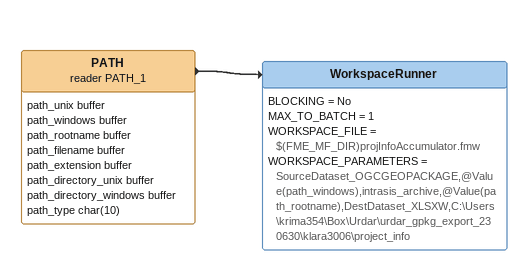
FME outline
PATH (reader PATH_1)
    attributes: path_unix buffer, path_windows buffer, path_rootname buffer, path_filename buffer, path_extension buffer, path_directory_unix buffer, path_directory_windows buffer, path_type char(10)
    -> WorkspaceRunner
WorkspaceRunner
    BLOCKING = No
    MAX_TO_BATCH = 1
    WORKSPACE_FILE = $(FME_MF_DIR)projInfoAccumulator.fmw
    WORKSPACE_PARAMETERS = SourceDataset_OGCGEOPACKAGE,@Value(path_windows),intrasis_archive,@Value(path_rootname),DestDataset_XLSXW,C:\Users\krima354\Box\Urdar\urdar_gpkg_export_230630\klara3006\project_info
